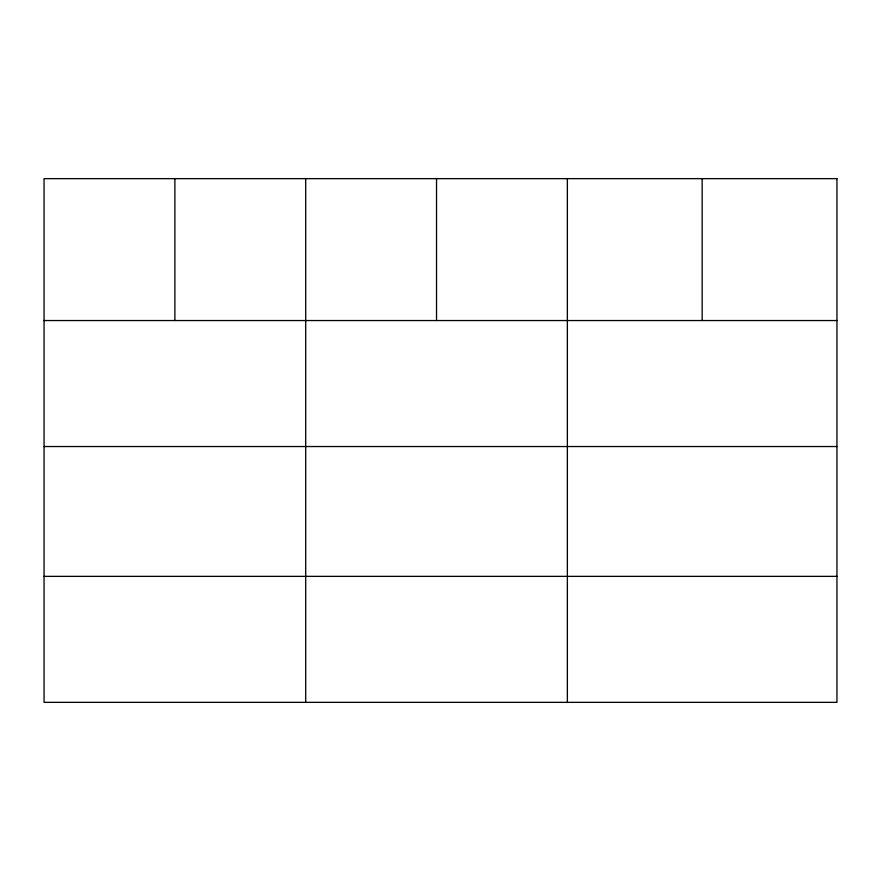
<?xml version="1.0" encoding="UTF-8"?>
<svg xmlns="http://www.w3.org/2000/svg" width="881" height="881" viewBox="0 0 881 881"><rect width="100%" height="100%" fill="white"/><g stroke="black" fill="none" stroke-linecap="round" stroke-linejoin="round"><path stroke-width="1.32" d="M44.05 320.541L836.95 320.541M44.05 446.535L836.95 446.535M44.05 576.361L836.95 576.361M702.157 178.645L702.157 320.541M567.364 178.645L567.364 702.355M436.536 178.645L436.536 320.541M305.707 178.645L305.707 702.355M174.879 178.645L174.879 320.541M836.95 178.645L44.05 178.645L44.05 702.355L836.95 702.355L836.95 178.645"/></g></svg>
